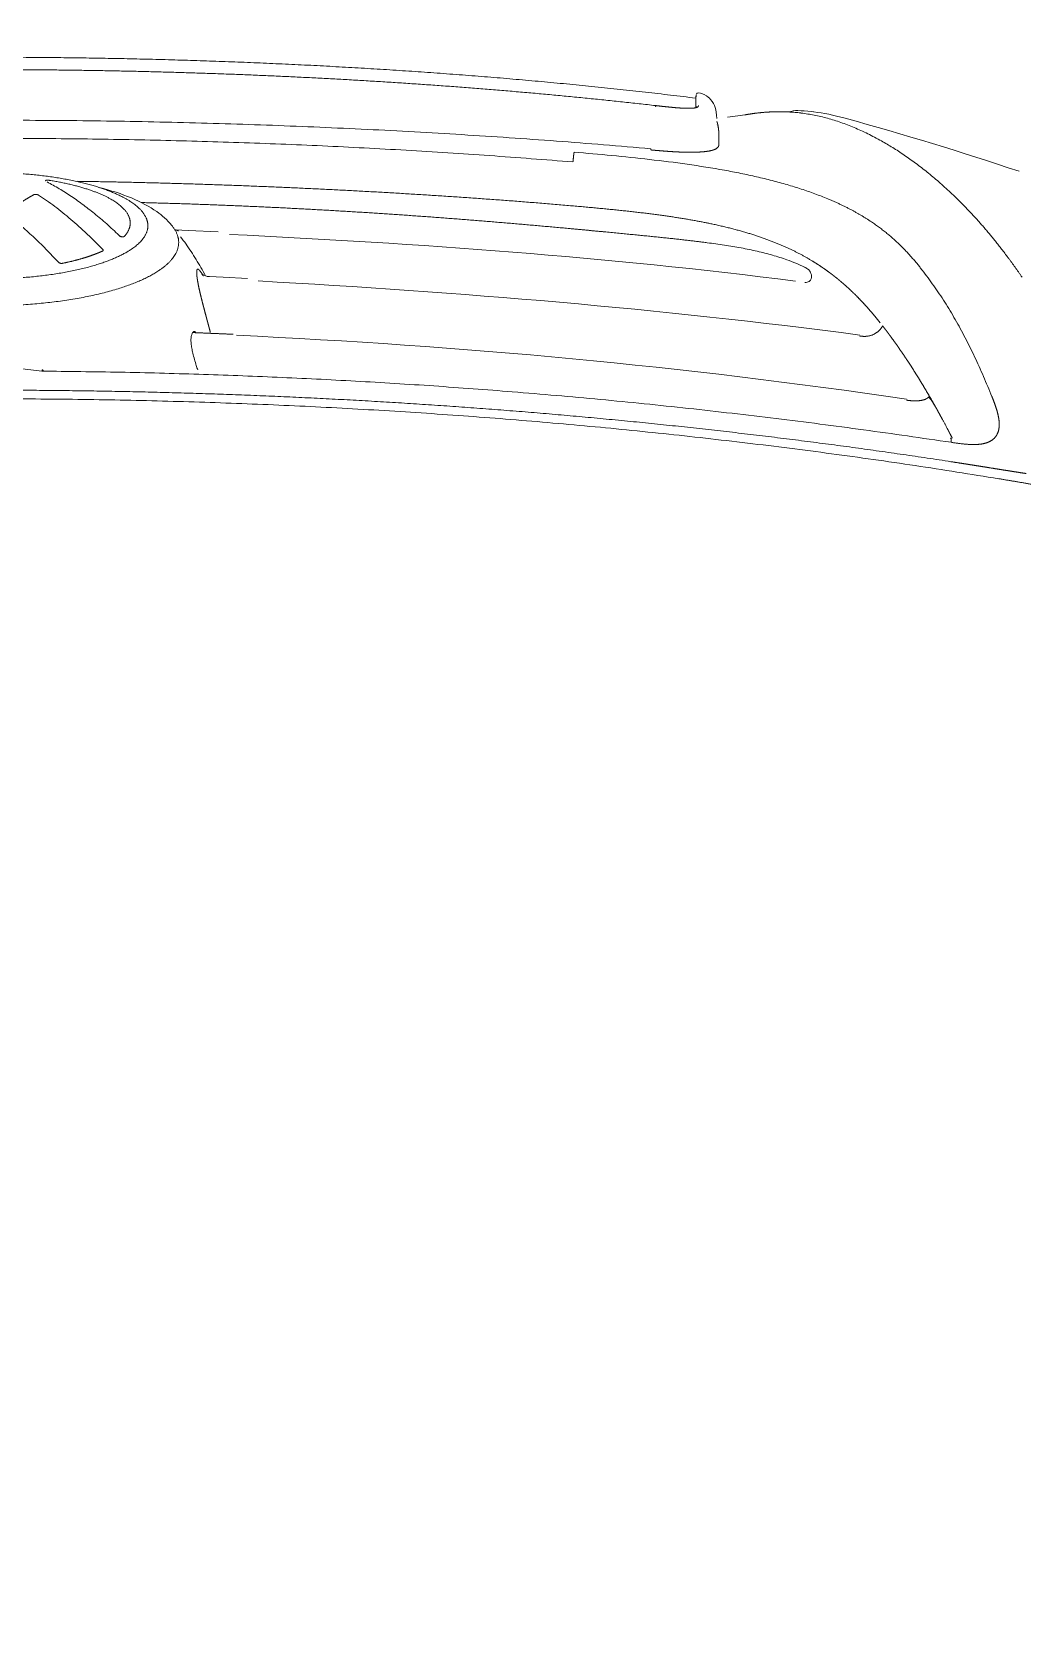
# Model space of a CAD drawing. Extents: x -2012 to 34975, y -1043 to 8321.
# Drawn here: x 18295.8 to 18332.3, y 2897.5 to 2956.2 of the extents above; entities that cross this region are included whole.
import ezdxf

# ---------------------------------------------------------------- set-up
doc = ezdxf.new("R2010")
doc.units = 0
doc.header["$LTSCALE"] = 25
doc.header["$PDMODE"] = 1
doc.layers.get('0').update_dxf_attribs({"color": 9, "lineweight": 9})
doc.layers.add('04', color=9, linetype='Continuous', lineweight=9)
doc.layers.add('E-KABLO', color=7, linetype='Continuous', lineweight=30)

# ---------------------------------------------------------------- blocks, each defined once
blk = doc.blocks.new('p-araba-polo')
for p, q in [((0.1157, -0.01977), (0.11462, -0.01066)), ((0.0636, -0.06898), (0.06387, -0.07386)), ((0.06387, -0.07388), (0.06438, -0.08475)), ((0.06854, -0.07272), (0.06886, -0.07295)), ((0.08109, -0.08663), (0.08157, -0.09555)), ((0.01422, -0.2609), (0.01391, -0.26097)), ((0.01508, -0.26079), (0.01402, -0.26094)), ((0.01503, -0.26079), (0.01425, -0.2609)), ((0.01831, -0.26121), (0.0184, -0.2612)), ((0.02002, -0.30334), (0.02013, -0.30423))]:
    blk.add_line(p, q)
at = {"flags": 128}
blk.add_lwpolyline([(0.08077, -0.08162), (0.08096, -0.08412), (0.08109, -0.08662)], dxfattribs=at)
for points, degree in [([(0.01508, -0.26079), (0.0105, -0.2237), (0.00687, -0.18651), (0.00409, -0.14926), (0.00205, -0.11197), (0.00069, -0.07466), (0, -0.03733), (0, 0)], 7), ([(0.00457, 0), (0.00457, -0.04924), (0.00586, -0.09856), (0.00836, -0.14784), (0.01224, -0.19704), (0.01783, -0.24604)], 5), ([(0.04249, 0), (0.04249, -0.01509), (0.04403, -0.03018), (0.04712, -0.04349), (0.05145, -0.05321), (0.05641, -0.05836), (0.06143, -0.05887)], 6), ([(0.06143, -0.05887), (0.06667, -0.0594), (0.07196, -0.05488), (0.07664, -0.04523), (0.08001, -0.03151), (0.08169, -0.01575), (0.08169, 0)], 6), ([(0.06162, -0.06735), (0.06757, -0.07265), (0.07406, -0.07241), (0.08041, -0.06604), (0.08585, -0.05387), (0.08973, -0.03731), (0.09163, -0.01855), (0.09163, 0)], 7), ([(0.12271, 0), (0.12272, -0.07123), (0.12528, -0.14246), (0.13042, -0.21356), (0.13824, -0.28443), (0.14908, -0.35484)], 5), ([(0.05071, -0.01679), (0.05148, -0.01541), (0.05229, -0.01403), (0.05314, -0.01266), (0.05402, -0.01128), (0.05494, -0.00989), (0.05589, -0.00851), (0.05688, -0.00713)], 7), ([(0.0506, -0.01775), (0.05059, -0.01758), (0.05059, -0.0174), (0.0506, -0.01723), (0.05061, -0.01708), (0.05064, -0.01696), (0.05067, -0.01686), (0.05071, -0.01679)], 7), ([(0.04539, -0.02268), (0.04536, -0.02251), (0.04534, -0.02233), (0.04533, -0.02214), (0.04532, -0.02195), (0.04533, -0.02178), (0.04534, -0.02162), (0.04536, -0.02149)], 7), ([(0.04536, -0.02149), (0.04537, -0.02138), (0.0454, -0.02129), (0.04543, -0.02122), (0.04546, -0.0212), (0.0455, -0.0212), (0.04553, -0.02124), (0.04557, -0.02131)], 7), ([(0.06601, -0.05027), (0.06264, -0.05324), (0.05904, -0.05386), (0.05544, -0.05185), (0.05206, -0.04739), (0.04917, -0.04061), (0.0469, -0.03219), (0.04539, -0.02268)], 7), ([(0.0508, -0.01862), (0.05076, -0.01855), (0.05072, -0.01846), (0.05069, -0.01835), (0.05065, -0.01822), (0.05063, -0.01807), (0.05061, -0.01792), (0.0506, -0.01775)], 7), ([(0.11564, -0.01992), (0.11533, -0.01994), (0.11515, -0.01999), (0.11511, -0.02009), (0.11525, -0.02021), (0.11559, -0.02035)], 5), ([(0.11564, -0.01992), (0.11533, -0.01994), (0.11515, -0.01999), (0.11511, -0.02009), (0.11525, -0.02021), (0.11559, -0.02035)], 5), ([(0.11559, -0.02035), (0.11562, -0.02023), (0.11564, -0.02011), (0.11566, -0.01999), (0.11568, -0.01987), (0.1157, -0.01977)], 5), ([(0.07595, -0.02748), (0.07545, -0.02994), (0.07489, -0.03231), (0.07428, -0.03457), (0.07363, -0.0367), (0.07293, -0.0387), (0.07219, -0.04056), (0.07141, -0.04227)], 7), ([(0.05472, -0.21463), (0.05276, -0.19201), (0.05109, -0.16934), (0.04966, -0.14664), (0.04846, -0.12392), (0.04745, -0.10118), (0.04665, -0.07843), (0.04607, -0.05568), (0.04574, -0.03292)], 8), ([(0.04574, -0.03292), (0.04607, -0.05568), (0.04665, -0.07843), (0.04745, -0.10118), (0.04846, -0.12392), (0.04966, -0.14664), (0.05109, -0.16934), (0.05276, -0.19201), (0.05472, -0.21463)], 8), ([(0.07141, -0.04227), (0.07137, -0.04236), (0.07133, -0.04243), (0.07127, -0.04248), (0.0712, -0.0425), (0.07113, -0.04248), (0.07107, -0.04244), (0.07101, -0.04238)], 7), ([(0.06616, -0.04935), (0.06618, -0.04954), (0.06619, -0.04972), (0.06618, -0.04989), (0.06615, -0.05002), (0.06611, -0.05013), (0.06607, -0.05022), (0.06601, -0.05027)], 7), ([(0.06311, -0.21382), (0.0613, -0.19427), (0.05965, -0.17468), (0.05811, -0.15505), (0.05683, -0.13538), (0.0557, -0.11569), (0.05477, -0.09598), (0.05407, -0.07626), (0.05357, -0.05655)], 8), ([(0.05357, -0.05655), (0.05407, -0.07626), (0.05477, -0.09598), (0.0557, -0.11569), (0.05683, -0.13538), (0.05811, -0.15505), (0.05965, -0.17468), (0.0613, -0.19427), (0.06311, -0.21382)], 8), ([(0.0636, -0.06896), (0.06362, -0.06909), (0.06365, -0.06925), (0.0637, -0.06941), (0.06376, -0.06958), (0.06384, -0.06976), (0.06393, -0.06994), (0.06402, -0.07013)], 7), ([(0.06887, -0.07296), (0.06796, -0.07229), (0.06705, -0.07162), (0.06618, -0.07095)], 3), ([(0.06885, -0.07294), (0.06885, -0.07295), (0.06886, -0.07295), (0.06887, -0.07296)], 3), ([(0.06885, -0.07294), (0.06885, -0.07295), (0.06886, -0.07295), (0.06887, -0.07296)], 3), ([(0.10149, -0.07539), (0.10134, -0.07549), (0.10119, -0.07559), (0.10109, -0.07573), (0.10106, -0.0759), (0.1011, -0.0761), (0.10121, -0.07632), (0.10138, -0.07656)], 7), ([(0.10149, -0.07539), (0.10164, -0.07912), (0.1018, -0.08284), (0.10196, -0.08657), (0.10213, -0.0903)], 4), ([(0.07865, -0.07693), (0.07826, -0.07699), (0.07796, -0.07707), (0.07788, -0.07726), (0.07808, -0.07756), (0.07853, -0.07796), (0.07918, -0.07844), (0.07998, -0.07896)], 7), ([(0.07865, -0.07693), (0.07826, -0.07699), (0.07796, -0.07707), (0.07788, -0.07726), (0.07808, -0.07756), (0.07853, -0.07796), (0.07918, -0.07844), (0.07998, -0.07896)], 7), ([(0.08519, -0.07775), (0.08397, -0.07749), (0.08282, -0.07726), (0.08176, -0.07708), (0.08079, -0.07694), (0.07993, -0.07687), (0.07921, -0.07686), (0.07865, -0.07693)], 7), ([(0.08519, -0.07775), (0.0864, -0.07802), (0.08768, -0.07831), (0.089, -0.07864), (0.09037, -0.07899), (0.09178, -0.07935), (0.0932, -0.07973), (0.09465, -0.08012)], 7), ([(0.10138, -0.08192), (0.1004, -0.08166), (0.09943, -0.0814), (0.09846, -0.08114), (0.0975, -0.08088), (0.09655, -0.08062), (0.09559, -0.08037), (0.09465, -0.08012)], 7), ([(0.06529, -0.08893), (0.0687, -0.15862), (0.07363, -0.22828), (0.08254, -0.2975)], 3), ([(0.1025, -0.09158), (0.10631, -0.1742), (0.11391, -0.25667), (0.12608, -0.33849)], 3), ([(0.08248, -0.09953), (0.08654, -0.17365), (0.09271, -0.24768), (0.10242, -0.32128)], 3), ([(0.03859, -0.21554), (0.03749, -0.21565), (0.03639, -0.21576), (0.03565, -0.21584), (0.03532, -0.2159), (0.03499, -0.21596)], 5), ([(0.03859, -0.21554), (0.03749, -0.21565), (0.03639, -0.21576), (0.03565, -0.21584), (0.03532, -0.2159), (0.03499, -0.21596)], 5), ([(0.05472, -0.21463), (0.05545, -0.223), (0.05619, -0.23116), (0.057, -0.23901), (0.05791, -0.2466), (0.05894, -0.25375), (0.06014, -0.26062), (0.06152, -0.26706)], 7), ([(0.06311, -0.21382), (0.06401, -0.22347), (0.06489, -0.23274), (0.06574, -0.24156), (0.06657, -0.24988), (0.06741, -0.25769), (0.06837, -0.265)], 6), ([(0.01783, -0.24604), (0.01779, -0.24604), (0.01798, -0.24602), (0.01826, -0.24599)], 3), ([(0.01783, -0.24604), (0.01805, -0.24795), (0.01827, -0.24986), (0.01847, -0.25175), (0.01864, -0.25355), (0.01876, -0.25522), (0.01882, -0.2567), (0.01883, -0.25795)], 7), ([(0.03372, -0.24425), (0.03385, -0.24424), (0.03396, -0.24423), (0.03408, -0.24422), (0.03414, -0.24422), (0.03417, -0.24421)], 5), ([(0.03417, -0.24421), (0.03414, -0.24422), (0.03408, -0.24422), (0.03396, -0.24423), (0.03385, -0.24424), (0.03372, -0.24425)], 5), ([(0.03417, -0.24421), (0.03432, -0.24589), (0.03447, -0.24758), (0.03461, -0.24927), (0.03473, -0.25096), (0.03483, -0.25265)], 5), ([(0.01883, -0.25795), (0.01884, -0.2596), (0.01875, -0.26091), (0.01853, -0.2615), (0.01828, -0.26174), (0.01803, -0.26176), (0.01777, -0.26178)], 6), ([(0.03483, -0.25265), (0.03494, -0.25452), (0.03502, -0.25639), (0.03506, -0.25822), (0.03505, -0.26), (0.03497, -0.26164)], 5), ([(0.01353, -0.26112), (0.01334, -0.26117), (0.01317, -0.26128), (0.01309, -0.26179)], 3), ([(0.01382, -0.261), (0.01385, -0.26099), (0.01388, -0.26098), (0.01391, -0.26097), (0.01394, -0.26096), (0.01398, -0.26095)], 5), ([(0.01398, -0.26095), (0.01398, -0.26095), (0.01399, -0.26095), (0.01399, -0.26095), (0.014, -0.26095), (0.014, -0.26095), (0.01401, -0.26094), (0.01402, -0.26094)], 7), ([(0.01402, -0.26094), (0.01409, -0.26092), (0.01415, -0.2609), (0.01452, -0.26087)], 3), ([(0.01402, -0.26094), (0.01404, -0.26094), (0.01407, -0.26093), (0.01411, -0.26092), (0.01416, -0.26091), (0.01423, -0.2609), (0.01431, -0.26089), (0.01442, -0.26088)], 7), ([(0.01508, -0.26079), (0.01503, -0.26079), (0.01502, -0.26079), (0.01503, -0.26079), (0.01505, -0.26079), (0.01508, -0.26079)], 5), ([(0.01508, -0.26079), (0.01503, -0.26079), (0.01502, -0.26079), (0.01503, -0.26079), (0.01505, -0.26079), (0.01508, -0.26079)], 5), ([(0.01508, -0.26079), (0.01681, -0.26084), (0.01855, -0.26088)], 2), ([(0.01819, -0.26122), (0.01824, -0.26122), (0.0183, -0.26121), (0.01836, -0.2612), (0.01842, -0.26119)], 4), ([(0.01844, -0.26119), (0.0184, -0.2612), (0.01836, -0.26121), (0.01831, -0.26121), (0.01827, -0.26122), (0.01823, -0.26122), (0.01819, -0.26122)], 6), ([(0.03497, -0.26164), (0.03489, -0.26351), (0.03473, -0.2652), (0.03447, -0.26662), (0.03413, -0.2676), (0.03376, -0.26826)], 5), ([(0.0257, -0.26906), (0.02524, -0.26899), (0.02481, -0.2689), (0.02441, -0.2688), (0.02404, -0.2687), (0.02371, -0.26858)], 5), ([(0.0257, -0.26906), (0.02667, -0.26922), (0.02778, -0.26932), (0.02902, -0.26938), (0.03041, -0.26935), (0.03194, -0.26932)], 5), ([(0.03376, -0.26826), (0.03342, -0.26886), (0.03305, -0.26918), (0.03268, -0.2693), (0.0323, -0.26931), (0.03194, -0.26932)], 5), ([(0.06152, -0.26706), (0.06286, -0.27335), (0.06438, -0.27928), (0.06609, -0.28483), (0.06802, -0.29006), (0.07015, -0.2949), (0.07251, -0.29944), (0.07506, -0.30366)], 7), ([(0.02211, -0.27254), (0.02183, -0.27507), (0.02149, -0.27746), (0.02109, -0.27983)], 3), ([(0.02127, -0.27882), (0.02085, -0.28112), (0.02051, -0.28344), (0.02026, -0.28575), (0.0201, -0.28807), (0.02003, -0.29039), (0.02005, -0.2927), (0.02017, -0.29502)], 7), ([(0.02017, -0.29502), (0.01987, -0.29615), (0.01958, -0.29728), (0.01968, -0.29839)], 3), ([(0.01968, -0.29844), (0.01977, -0.29993), (0.01982, -0.30154), (0.02003, -0.30335)], 3), ([(0.02048, -0.29888), (0.0205, -0.29903), (0.02051, -0.29919), (0.02053, -0.29934), (0.02055, -0.29949), (0.02057, -0.29965)], 5), ([(0.02057, -0.29965), (0.02054, -0.29939), (0.02051, -0.29913), (0.02048, -0.29888)], 3), ([(0.02013, -0.30425), (0.02063, -0.30803), (0.02126, -0.31132), (0.0225, -0.31587)], 3), ([(0.02059, -0.29957), (0.02059, -0.29958), (0.02059, -0.29958), (0.02059, -0.29957), (0.02059, -0.29957), (0.02059, -0.29957), (0.02059, -0.29957), (0.02059, -0.29957)], 7), ([(0.02061, -0.29948), (0.02061, -0.29948), (0.02061, -0.29948), (0.02061, -0.29948)], 3), ([(0.08003, -0.31096), (0.07916, -0.30981), (0.0783, -0.30864), (0.07746, -0.30744), (0.07664, -0.30621), (0.07584, -0.30495), (0.07506, -0.30366)], 6), ([(0.07917, -0.30303), (0.07867, -0.30274), (0.07824, -0.30236), (0.07792, -0.30191), (0.07766, -0.3014), (0.07741, -0.30088)], 5), ([(0.05219, -0.30944), (0.05555, -0.31751), (0.05934, -0.32455), (0.06353, -0.33051), (0.06814, -0.3356), (0.07316, -0.34011), (0.0785, -0.34425)], 6), ([(0.08264, -0.31421), (0.08211, -0.31358), (0.08159, -0.31295), (0.08106, -0.31229), (0.08055, -0.31163), (0.08003, -0.31096)], 5), ([(0.02249, -0.31586), (0.02842, -0.33739), (0.03495, -0.35874), (0.04204, -0.37991)], 3), ([(0.08798, -0.32001), (0.08689, -0.31892), (0.0858, -0.31779), (0.08473, -0.31664), (0.08368, -0.31544), (0.08264, -0.31421)], 5), ([(0.09785, -0.32871), (0.09617, -0.32738), (0.09449, -0.326), (0.09283, -0.32458), (0.09118, -0.32311), (0.08957, -0.32159), (0.08798, -0.32001)], 6), ([(0.09905, -0.32966), (0.10052, -0.32868), (0.10212, -0.32774), (0.10319, -0.32465), (0.10299, -0.32309), (0.10275, -0.32128)], 5), ([(0.10275, -0.32128), (0.10299, -0.32309), (0.10319, -0.32465), (0.10212, -0.32774), (0.10052, -0.32868), (0.09905, -0.32966)], 5), ([(0.1016, -0.33161), (0.1011, -0.33124), (0.10061, -0.33086), (0.10009, -0.33047), (0.09957, -0.33007), (0.09905, -0.32966)], 5), ([(0.1117, -0.3387), (0.10844, -0.33655), (0.10593, -0.3348), (0.10351, -0.33304), (0.10251, -0.3323), (0.1016, -0.33161)], 5), ([(0.12827, -0.34879), (0.12613, -0.34758), (0.124, -0.34635), (0.12189, -0.34511), (0.1198, -0.34386), (0.11774, -0.34259), (0.1157, -0.34131), (0.11369, -0.34002), (0.1117, -0.3387)], 8), ([(0.1264, -0.33849), (0.12663, -0.34005), (0.12694, -0.34212), (0.12662, -0.34516), (0.12592, -0.34588), (0.12523, -0.34664)], 5), ([(0.1264, -0.3385), (0.12657, -0.33961), (0.12677, -0.34096), (0.12681, -0.3427), (0.12661, -0.3444), (0.12622, -0.34557), (0.12572, -0.34609), (0.12523, -0.34664)], 7), ([(0.12827, -0.34879), (0.1276, -0.34841), (0.12695, -0.348), (0.12634, -0.34757), (0.12576, -0.34712), (0.12523, -0.34664)], 5), ([(0.13716, -0.35363), (0.13426, -0.35211), (0.13245, -0.35111), (0.13109, -0.35037), (0.12966, -0.34957), (0.12827, -0.34879)], 5), ([(0.14038, -0.3553), (0.13997, -0.35509), (0.13957, -0.35489), (0.13917, -0.35468), (0.13877, -0.35447), (0.13836, -0.35426), (0.13796, -0.35405), (0.13756, -0.35384), (0.13716, -0.35363)], 8), ([(0.14194, -0.35489), (0.14125, -0.35489), (0.14057, -0.3549), (0.14019, -0.35486), (0.14018, -0.35478), (0.14048, -0.35469)], 5), ([(0.14048, -0.35469), (0.14018, -0.35478), (0.14019, -0.35486), (0.14057, -0.3549), (0.14125, -0.35489), (0.14194, -0.35489)], 5), ([(0.14142, -0.36949), (0.14236, -0.36786), (0.14295, -0.36574), (0.14311, -0.36258), (0.1425, -0.35872), (0.14194, -0.35489)], 5), ([(0.15164, -0.37105), (0.15127, -0.36873), (0.15089, -0.36642), (0.15052, -0.3641), (0.15016, -0.36179), (0.14979, -0.35947), (0.14943, -0.35716), (0.14908, -0.35484)], 7), ([(0.14908, -0.35484), (0.14993, -0.36024), (0.15078, -0.36564), (0.15164, -0.37105)], 3), ([(0.08112, -0.38106), (0.0747, -0.37663), (0.0688, -0.37221), (0.06336, -0.36777), (0.0585, -0.36337), (0.05406, -0.35898)], 5), ([(0.13455, -0.37258), (0.13593, -0.37266), (0.1373, -0.3726), (0.13863, -0.37224), (0.13979, -0.37162), (0.14067, -0.37077), (0.14142, -0.36949)], 6), ([(0.13455, -0.37258), (0.1362, -0.37268), (0.13785, -0.37256), (0.13942, -0.37192), (0.14052, -0.37102), (0.14142, -0.36949)], 5), ([(0.12509, -0.36991), (0.12699, -0.37068), (0.12886, -0.37141), (0.13079, -0.37205), (0.13273, -0.37248), (0.13455, -0.37258)], 5), ([(0.12509, -0.36991), (0.12699, -0.37068), (0.12886, -0.37141), (0.13079, -0.37205), (0.13273, -0.37248), (0.13455, -0.37258)], 5), ([(0.15345, -0.38254), (0.1532, -0.3809), (0.15294, -0.37925), (0.15268, -0.37761), (0.15242, -0.37597), (0.15216, -0.37433), (0.1519, -0.37269), (0.15164, -0.37105)], 7), ([(0.15535, -0.37241), (0.15704, -0.38263), (0.15881, -0.39283), (0.16068, -0.40305), (0.1627, -0.41322), (0.16484, -0.42301)], 5)]:
    blk.add_open_spline(points, degree=degree)
for points, degree, knots in [([(0.02319, 0), (0.02323, -0.01165), (0.02332, -0.03494), (0.02397, -0.06987), (0.02503, -0.10479), (0.02653, -0.1397), (0.02847, -0.17458), (0.03081, -0.20944), (0.03275, -0.23265), (0.03372, -0.24425)], 3, [0, 0, 0, 0, 0.142868, 0.285725, 0.428582, 0.571438, 0.714291, 0.857142, 1, 1, 1, 1]), ([(0.03859, -0.21554), (0.03779, -0.20529), (0.03618, -0.1848), (0.03423, -0.15403), (0.03262, -0.12324), (0.03139, -0.09244), (0.03052, -0.06163), (0.02999, -0.03082), (0.02993, -0.01027), (0.0299, 0)], 3, [0, 0, 0, 0, 0.14291, 0.285803, 0.428665, 0.571538, 0.714372, 0.857182, 1, 1, 1, 1]), ([(0.15535, -0.37241), (0.15371, -0.36215), (0.15042, -0.34164), (0.14607, -0.31078), (0.14215, -0.27986), (0.13867, -0.24889), (0.13562, -0.21788), (0.133, -0.18682), (0.13079, -0.15573), (0.12899, -0.12462), (0.1276, -0.09348), (0.12662, -0.06233), (0.126, -0.03117), (0.12593, -0.01039), (0.12589, 0)], 3, [0, 0, 0, 0, 0.083333, 0.166666, 0.25, 0.333333, 0.416666, 0.5, 0.583333, 0.666666, 0.75, 0.833333, 0.916667, 1, 1, 1, 1]), ([(0.07565, -0.02604), (0.07398, -0.02447), (0.07064, -0.02134), (0.06608, -0.01661), (0.06182, -0.01188), (0.05929, -0.00871), (0.05803, -0.00713)], 3, [0, 0, 0, 0, 0.25, 0.5, 0.750001, 1, 1, 1, 1]), ([(0.04536, -0.02149), (0.04535, -0.02157), (0.04533, -0.02174), (0.04533, -0.02205), (0.04535, -0.02238), (0.04537, -0.02258), (0.04539, -0.02268)], 3, [0, 0, 0, 0, 0.252843, 0.501765, 0.750957, 1, 1, 1, 1]), ([(0.04557, -0.02131), (0.04555, -0.02128), (0.0455, -0.02121), (0.04544, -0.02122), (0.04539, -0.02131), (0.04537, -0.02143), (0.04536, -0.02149)], 3, [0, 0, 0, 0, 0.250438, 0.501916, 0.753209, 1, 1, 1, 1]), ([(0.04593, -0.02173), (0.04675, -0.02323), (0.04839, -0.02623), (0.05128, -0.03074), (0.05448, -0.03526), (0.05803, -0.03978), (0.06189, -0.04429), (0.06473, -0.04729), (0.06616, -0.04879)], 3, [0, 0, 0, 0, 0.16668, 0.33334, 0.5, 0.66666, 0.83332, 1, 1, 1, 1]), ([(0.0508, -0.01862), (0.05147, -0.01961), (0.0528, -0.02159), (0.0557, -0.02556), (0.05967, -0.03052), (0.06413, -0.03547), (0.06796, -0.03943), (0.06999, -0.0414), (0.07101, -0.04238)], 3, [0, 0, 0, 0, 0.125004, 0.250006, 0.499999, 0.749992, 0.874995, 1, 1, 1, 1]), ([(0.08008, -0.02337), (0.08008, -0.02337), (0.08008, -0.02337), (0.08008, -0.02337), (0.08008, -0.02337), (0.08008, -0.02337), (0.08008, -0.02337)], 3, [0, 0, 0, 0, 1, 1, 1, 1, 1, 1, 1]), ([(0.08008, -0.02338), (0.08008, -0.02338), (0.08008, -0.02338), (0.08008, -0.02338), (0.08008, -0.02338), (0.08008, -0.02338), (0.08008, -0.02338)], 3, [0, 0, 0, 0, 1, 1, 1, 1, 1, 1, 1]), ([(0.08022, -0.02243), (0.08022, -0.02243), (0.08022, -0.02243), (0.08022, -0.02243), (0.08022, -0.02243), (0.08022, -0.02243), (0.08022, -0.02243)], 3, [0, 0, 0, 0, 1, 1, 1, 1, 1, 1, 1]), ([(0.08034, -0.02153), (0.08034, -0.02153), (0.08034, -0.02153), (0.08034, -0.02153), (0.08034, -0.02153), (0.08034, -0.02153), (0.08034, -0.02153)], 3, [0, 0, 0, 0, 1, 1, 1, 1, 1, 1, 1]), ([(0.08034, -0.02153), (0.08034, -0.02153), (0.08034, -0.02153), (0.08034, -0.02153), (0.08034, -0.02153), (0.08034, -0.02153), (0.08034, -0.02153)], 3, [0, 0, 0, 0, 1, 1, 1, 1, 1, 1, 1]), ([(0.12331, -0.19317), (0.12257, -0.18355), (0.1211, -0.16432), (0.11934, -0.13544), (0.11789, -0.10654), (0.11681, -0.07763), (0.11603, -0.04871), (0.11581, -0.02942), (0.1157, -0.01977)], 3, [0, 0, 0, 0, 0.166667, 0.333329, 0.499994, 0.666662, 0.833329, 1, 1, 1, 1]), ([(0.07595, -0.02748), (0.07597, -0.02735), (0.076, -0.02709), (0.07595, -0.02665), (0.07583, -0.02626), (0.07571, -0.02611), (0.07565, -0.02604)], 3, [0, 0, 0, 0, 0.250006, 0.500022, 0.750005, 1, 1, 1, 1]), ([(0.048, -0.04094), (0.05018, -0.04959), (0.05426, -0.05961), (0.05988, -0.06592), (0.06207, -0.06774)], 3, [0, 0, 0, 0, 0.724927, 1, 1, 1, 1]), ([(0.07101, -0.04238), (0.07105, -0.04241), (0.07112, -0.04247), (0.07123, -0.04247), (0.07133, -0.04241), (0.07139, -0.04232), (0.07141, -0.04227)], 3, [0, 0, 0, 0, 0.250044, 0.499974, 0.749882, 1, 1, 1, 1]), ([(0.06616, -0.04935), (0.06615, -0.04925), (0.06612, -0.04905), (0.06604, -0.04878), (0.06594, -0.04855), (0.06586, -0.04845), (0.06582, -0.0484)], 3, [0, 0, 0, 0, 0.249941, 0.499809, 0.750049, 1, 1, 1, 1]), ([(0.08058, -0.08018), (0.07851, -0.07902), (0.07436, -0.0767), (0.0707, -0.07421), (0.06887, -0.07296)], 3, [0, 0, 0, 0, 0.497743, 1, 1, 1, 1]), ([(0.10149, -0.07539), (0.10181, -0.07523), (0.10246, -0.07491), (0.10383, -0.07473), (0.10544, -0.07479), (0.10723, -0.07505), (0.10848, -0.07533), (0.10911, -0.07547)], 3, [0, 0, 0, 0, 0.19954, 0.398751, 0.598409, 0.798825, 1, 1, 1, 1]), ([(0.10911, -0.07547), (0.10986, -0.07566), (0.11136, -0.07604), (0.11341, -0.07666), (0.11472, -0.07708), (0.11525, -0.07726)], 3, [0, 0, 0, 0, 0.371057, 0.742346, 1, 1, 1, 1]), ([(0.08063, -0.07935), (0.08057, -0.07931), (0.08015, -0.07902), (0.07942, -0.07822), (0.08107, -0.08062), (0.08077, -0.08162)], 3, [0, 0, 0, 0, 0.049965, 0.344308, 1, 1, 1, 1]), ([(0.14194, -0.35489), (0.14038, -0.34415), (0.13726, -0.32267), (0.1331, -0.29037), (0.12936, -0.25802), (0.12604, -0.22562), (0.12422, -0.20399), (0.12331, -0.19317)], 3, [0, 0, 0, 0, 0.2, 0.4, 0.6, 0.8, 1, 1, 1, 1]), ([(0.03499, -0.21596), (0.03539, -0.22059), (0.03619, -0.22988), (0.03764, -0.24381), (0.03936, -0.25775), (0.04088, -0.26679), (0.04165, -0.27132)], 3, [0, 0, 0, 0, 0.247766, 0.497058, 0.747807, 1, 1, 1, 1]), ([(0.03497, -0.26164), (0.03499, -0.26094), (0.03504, -0.25954), (0.03502, -0.25729), (0.03495, -0.25499), (0.03487, -0.25343), (0.03483, -0.25265)], 3, [0, 0, 0, 0, 0.251327, 0.501735, 0.751271, 1, 1, 1, 1]), ([(0.01309, -0.2618), (0.0133, -0.26283), (0.01419, -0.26501), (0.01736, -0.26792), (0.01902, -0.26832), (0.02261, -0.26858)], 3, [0, 0, 0, 0, 0.07302, 0.262364, 1, 1, 1, 1]), ([(0.01398, -0.26095), (0.01399, -0.26095), (0.014, -0.26095), (0.01401, -0.26095), (0.01402, -0.26094)], 2, [0, 0, 0, 0.5, 0.5, 1, 1, 1]), ([(0.03376, -0.26826), (0.03391, -0.26794), (0.03421, -0.26731), (0.03457, -0.2658), (0.03484, -0.26392), (0.03493, -0.2624), (0.03497, -0.26164)], 3, [0, 0, 0, 0, 0.249651, 0.50002, 0.750356, 1, 1, 1, 1]), ([(0.01999, -0.26657), (0.01999, -0.26657), (0.01999, -0.26657), (0.01999, -0.26657), (0.01999, -0.26657), (0.01999, -0.26657), (0.01999, -0.26657), (0.01999, -0.26657), (0.01999, -0.26657), (0.01999, -0.26657), (0.01999, -0.26657)], 5, [0, 0, 0, 0, 0, 0, 1, 1, 1, 1, 1, 1, 1, 1, 1, 1, 1]), ([(0.01999, -0.26657), (0.01999, -0.26657), (0.01999, -0.26657), (0.01999, -0.26657), (0.01999, -0.26657), (0.01999, -0.26657), (0.01999, -0.26657), (0.01999, -0.26657), (0.01999, -0.26657), (0.01999, -0.26657), (0.01999, -0.26657)], 5, [0, 0, 0, 0, 0, 0, 1, 1, 1, 1, 1, 1, 1, 1, 1, 1, 1]), ([(0.0239, -0.26865), (0.02396, -0.26867), (0.02449, -0.26882), (0.02513, -0.26895), (0.0257, -0.26906)], 3, [0, 0, 0, 0, 0.111026, 1, 1, 1, 1]), ([(0.02465, -0.26849), (0.02465, -0.26849), (0.02465, -0.26849), (0.02465, -0.26849), (0.02465, -0.26849), (0.02465, -0.26849), (0.02465, -0.26849)], 3, [0, 0, 0, 0, 1, 1, 1, 1, 1, 1, 1]), ([(0.03194, -0.26932), (0.03225, -0.26933), (0.03288, -0.26935), (0.03347, -0.26862), (0.03376, -0.26826)], 3, [0, 0, 0, 0, 0.496902, 1, 1, 1, 1]), ([(0.06837, -0.265), (0.06866, -0.26712), (0.06923, -0.27135), (0.07026, -0.27751), (0.07147, -0.28345), (0.07291, -0.28911), (0.07443, -0.29383), (0.07594, -0.29774), (0.07691, -0.29982), (0.07741, -0.30088)], 3, [0, 0, 0, 0, 0.158147, 0.316114, 0.473938, 0.631662, 0.789307, 0.893445, 1, 1, 1, 1]), ([(0.04165, -0.27132), (0.04203, -0.27334), (0.04278, -0.27737), (0.04406, -0.28325), (0.04544, -0.28896), (0.04694, -0.29445), (0.04857, -0.29971), (0.0503, -0.30474), (0.05156, -0.30787), (0.05219, -0.30944)], 3, [0, 0, 0, 0, 0.14299, 0.285846, 0.42866, 0.571442, 0.714235, 0.857051, 1, 1, 1, 1]), ([(0.02048, -0.29888), (0.02041, -0.29825), (0.02028, -0.29696), (0.02021, -0.29567), (0.02017, -0.29502)], 3, [0, 0, 0, 0, 0.490502, 1, 1, 1, 1]), ([(0.03087, -0.32921), (0.02996, -0.32752), (0.02813, -0.32416), (0.02588, -0.31916), (0.02397, -0.3142), (0.02245, -0.3093), (0.02127, -0.30444), (0.0208, -0.30124), (0.02057, -0.29965)], 3, [0, 0, 0, 0, 0.166666, 0.333333, 0.5, 0.666667, 0.833333, 1, 1, 1, 1]), ([(0.07829, -0.30231), (0.07842, -0.30245), (0.07868, -0.30272), (0.07901, -0.30293), (0.07917, -0.30303)], 3, [0, 0, 0, 0, 0.498736, 1, 1, 1, 1]), ([(0.07917, -0.30303), (0.0795, -0.30317), (0.08014, -0.30346), (0.08126, -0.30351), (0.08184, -0.30323), (0.08213, -0.30309)], 3, [0, 0, 0, 0, 0.334219, 0.667128, 1, 1, 1, 1]), ([(0.08213, -0.30309), (0.08231, -0.30294), (0.08266, -0.30264), (0.08298, -0.30186), (0.08305, -0.30126), (0.08309, -0.30097)], 3, [0, 0, 0, 0, 0.331791, 0.664325, 1, 1, 1, 1]), ([(0.05406, -0.35898), (0.05263, -0.35753), (0.04977, -0.35464), (0.04589, -0.35034), (0.0423, -0.34605), (0.03901, -0.3418), (0.03602, -0.33757), (0.03327, -0.33337), (0.03167, -0.33059), (0.03087, -0.32921)], 3, [0, 0, 0, 0, 0.142856, 0.285712, 0.428569, 0.571427, 0.714284, 0.857142, 1, 1, 1, 1]), ([(0.0785, -0.34425), (0.08038, -0.34568), (0.08415, -0.34852), (0.09024, -0.35258), (0.09664, -0.35644), (0.10334, -0.3601), (0.11033, -0.36355), (0.11757, -0.36683), (0.12258, -0.36889), (0.12509, -0.36991)], 3, [0, 0, 0, 0, 0.142744, 0.285902, 0.429075, 0.572117, 0.714996, 0.857678, 1, 1, 1, 1]), ([(0.12523, -0.34664), (0.1257, -0.34703), (0.12663, -0.34782), (0.12772, -0.34846), (0.12827, -0.34879)], 3, [0, 0, 0, 0, 0.497077, 1, 1, 1, 1]), ([(0.14187, -0.35443), (0.14187, -0.35443), (0.14187, -0.35443), (0.14187, -0.35443), (0.14187, -0.35443), (0.14187, -0.35443), (0.14187, -0.35443), (0.14187, -0.35443), (0.14187, -0.35443), (0.14187, -0.35443), (0.14187, -0.35443)], 5, [0, 0, 0, 0, 0, 0, 1, 1, 1, 1, 1, 1.000001, 1.000001, 1.000001, 1.000001, 1.000001, 1.000001]), ([(0.14187, -0.35443), (0.14187, -0.35443), (0.14187, -0.35443), (0.14187, -0.35443), (0.14187, -0.35443), (0.14187, -0.35443), (0.14187, -0.35443), (0.14187, -0.35443), (0.14187, -0.35443), (0.14187, -0.35443), (0.14187, -0.35443)], 5, [0, 0, 0, 0, 0, 0, 1, 1, 1, 1, 1, 1.000001, 1.000001, 1.000001, 1.000001, 1.000001, 1.000001]), ([(0.15164, -0.37105), (0.15194, -0.37296), (0.15256, -0.37679), (0.15315, -0.38062), (0.15345, -0.38254)], 3, [0, 0, 0, 0, 0.500002, 1, 1, 1, 1])]:
    blk.add_open_spline(points, degree=degree, knots=knots)
blk.add_point((0.1157, -0.01977))

msp = doc.modelspace()

# ---------------------------------------------------------------- linework, layer by layer
at = {"layer": 'E-KABLO', "color": 6}
msp.add_arc((17821.876, 2816.029), 573.808, 320.688427, 19.359501, dxfattribs=at)

# ---------------------------------------------------------------- block references
at = {"layer": '04', "xscale": -100, "yscale": 100, "zscale": 100, "rotation": 90}
msp.add_blockref('p-araba-polo', (18294.169, 2955.255), dxfattribs=at)

doc.saveas('drawing.dxf')
